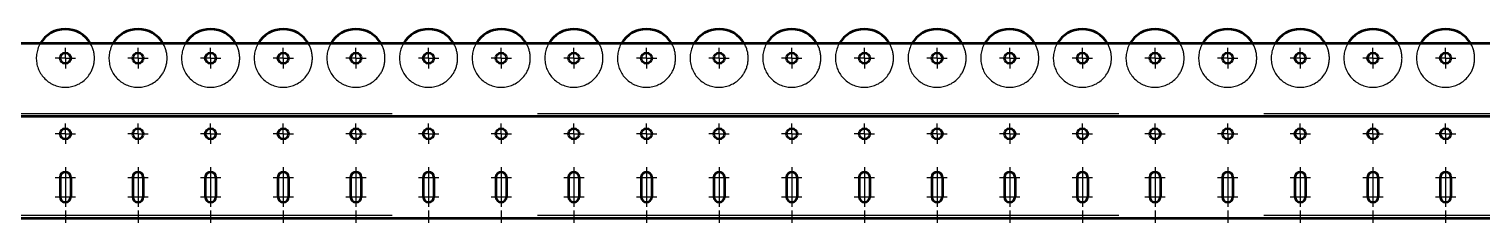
# Model space of a CAD drawing. Header units: millimetres. Extents: x 0 to 118800, y 79635 to 177025.
# Drawn here: x 37062 to 38562, y 159624 to 159824 of the extents above; entities that cross this region are included whole.
import ezdxf

# ---------------------------------------------------------------- set-up
doc = ezdxf.new("R2010")
doc.units = ezdxf.units.MM
doc.header["$LTSCALE"] = 200
for name, pattern in [('AM_DIN_F_W050', [6.25, 4.75, -1.5]), ('AM_DIN_G_W050', [13.75, 9.75, -1.5, 1, -1.5]), ('AM_DIN_G_W050x2', [6.875, 4.75, -0.875, 0.375, -0.875]), ('AM_ISO02W050x2', [3.75, 3, -0.75]), ('AM_ISO08W050x2', [9, 6, -0.75, 1.5, -0.75])]:
    doc.linetypes.add(name, pattern=pattern)
for name, color, linetype, lineweight in [('AM_0', 7, 'Continuous', 50), ('AM_3', 6, 'AM_DIN_F_W050', 25), ('AM_7', 4, 'AM_DIN_G_W050', 25)]:
    doc.layers.add(name, color=color, linetype=linetype, lineweight=lineweight)

# ---------------------------------------------------------------- blocks, each defined once
blk = doc.blocks.new('Rolle')
at = {"layer": 'AM_0'}
blk.add_arc((0, 0), 30, 30, 150, dxfattribs=at)
at = {"layer": 'AM_3'}
for start, end in [(150, 330), (330, 30)]:
    blk.add_arc((0, 0), 30, start, end, dxfattribs=at)
blk = doc.blocks.new('*U898')
at = {"layer": 'AM_0'}
for p, q in [((2507, 42), (2507, 22)), ((2518, 42), (2518, 22))]:
    blk.add_line(p, q, dxfattribs=at)
for centre, start, end in [((2512.5, 42), 0, 180), ((2512.5, 22), 180, 0)]:
    blk.add_arc(centre, 5.5, start, end, dxfattribs=at)
at = {"layer": 'AM_7', "linetype": 'AM_DIN_G_W050x2'}
for p, q in [((2512.5, 52.5), (2512.5, 11.5)), ((2502, 42), (2523, 42)), ((2502, 22), (2523, 22))]:
    blk.add_line(p, q, dxfattribs=at)
blk = doc.blocks.new('*U902')
at = {"layer": 'AM_0'}
for p, q in [((2882, 42), (2882, 22)), ((2893, 42), (2893, 22))]:
    blk.add_line(p, q, dxfattribs=at)
for centre, start, end in [((2887.5, 42), 0, 180), ((2887.5, 22), 180, 0)]:
    blk.add_arc(centre, 5.5, start, end, dxfattribs=at)
at = {"layer": 'AM_7', "linetype": 'AM_DIN_G_W050x2'}
for p, q in [((2887.5, 52.5), (2887.5, 11.5)), ((2877, 42), (2898, 42)), ((2877, 22), (2898, 22))]:
    blk.add_line(p, q, dxfattribs=at)
blk = doc.blocks.new('*U903')
at = {"layer": 'AM_0'}
for p, q in [((2732, 42), (2732, 22)), ((2743, 42), (2743, 22))]:
    blk.add_line(p, q, dxfattribs=at)
for centre, start, end in [((2737.5, 42), 0, 180), ((2737.5, 22), 180, 0)]:
    blk.add_arc(centre, 5.5, start, end, dxfattribs=at)
at = {"layer": 'AM_7', "linetype": 'AM_DIN_G_W050x2'}
for p, q in [((2737.5, 52.5), (2737.5, 11.5)), ((2727, 42), (2748, 42)), ((2727, 22), (2748, 22))]:
    blk.add_line(p, q, dxfattribs=at)
blk = doc.blocks.new('*U904')
at = {"layer": 'AM_0'}
for p, q in [((2807, 42), (2807, 22)), ((2818, 42), (2818, 22))]:
    blk.add_line(p, q, dxfattribs=at)
for centre, start, end in [((2812.5, 42), 0, 180), ((2812.5, 22), 180, 0)]:
    blk.add_arc(centre, 5.5, start, end, dxfattribs=at)
at = {"layer": 'AM_7', "linetype": 'AM_DIN_G_W050x2'}
for p, q in [((2812.5, 52.5), (2812.5, 11.5)), ((2802, 42), (2823, 42)), ((2802, 22), (2823, 22))]:
    blk.add_line(p, q, dxfattribs=at)
blk = doc.blocks.new('*U905')
at = {"layer": 'AM_0'}
for p, q in [((2657, 42), (2657, 22)), ((2668, 42), (2668, 22))]:
    blk.add_line(p, q, dxfattribs=at)
for centre, start, end in [((2662.5, 42), 0, 180), ((2662.5, 22), 180, 0)]:
    blk.add_arc(centre, 5.5, start, end, dxfattribs=at)
at = {"layer": 'AM_7', "linetype": 'AM_DIN_G_W050x2'}
for p, q in [((2662.5, 52.5), (2662.5, 11.5)), ((2652, 42), (2673, 42)), ((2652, 22), (2673, 22))]:
    blk.add_line(p, q, dxfattribs=at)
blk = doc.blocks.new('*U906')
at = {"layer": 'AM_0'}
for p, q in [((2582, 42), (2582, 22)), ((2593, 42), (2593, 22))]:
    blk.add_line(p, q, dxfattribs=at)
for centre, start, end in [((2587.5, 42), 0, 180), ((2587.5, 22), 180, 0)]:
    blk.add_arc(centre, 5.5, start, end, dxfattribs=at)
at = {"layer": 'AM_7', "linetype": 'AM_DIN_G_W050x2'}
for p, q in [((2587.5, 52.5), (2587.5, 11.5)), ((2577, 42), (2598, 42)), ((2577, 22), (2598, 22))]:
    blk.add_line(p, q, dxfattribs=at)
blk = doc.blocks.new('*U907')
at = {"layer": 'AM_0'}
for p, q in [((3107, 42), (3107, 22)), ((3118, 42), (3118, 22))]:
    blk.add_line(p, q, dxfattribs=at)
for centre, start, end in [((3112.5, 42), 0, 180), ((3112.5, 22), 180, 0)]:
    blk.add_arc(centre, 5.5, start, end, dxfattribs=at)
at = {"layer": 'AM_7', "linetype": 'AM_DIN_G_W050x2'}
for p, q in [((3112.5, 52.5), (3112.5, 11.5)), ((3102, 42), (3123, 42)), ((3102, 22), (3123, 22))]:
    blk.add_line(p, q, dxfattribs=at)
blk = doc.blocks.new('*U908')
at = {"layer": 'AM_0'}
for p, q in [((3032, 42), (3032, 22)), ((3043, 42), (3043, 22))]:
    blk.add_line(p, q, dxfattribs=at)
for centre, start, end in [((3037.5, 42), 0, 180), ((3037.5, 22), 180, 0)]:
    blk.add_arc(centre, 5.5, start, end, dxfattribs=at)
at = {"layer": 'AM_7', "linetype": 'AM_DIN_G_W050x2'}
for p, q in [((3037.5, 52.5), (3037.5, 11.5)), ((3027, 42), (3048, 42)), ((3027, 22), (3048, 22))]:
    blk.add_line(p, q, dxfattribs=at)
blk = doc.blocks.new('*U909')
at = {"layer": 'AM_0'}
for p, q in [((2957, 42), (2957, 22)), ((2968, 42), (2968, 22))]:
    blk.add_line(p, q, dxfattribs=at)
for centre, start, end in [((2962.5, 42), 0, 180), ((2962.5, 22), 180, 0)]:
    blk.add_arc(centre, 5.5, start, end, dxfattribs=at)
at = {"layer": 'AM_7', "linetype": 'AM_DIN_G_W050x2'}
for p, q in [((2962.5, 52.5), (2962.5, 11.5)), ((2952, 42), (2973, 42)), ((2952, 22), (2973, 22))]:
    blk.add_line(p, q, dxfattribs=at)
blk = doc.blocks.new('*U910')
at = {"layer": 'AM_0'}
for p, q in [((3182, 42), (3182, 22)), ((3193, 42), (3193, 22))]:
    blk.add_line(p, q, dxfattribs=at)
for centre, start, end in [((3187.5, 42), 0, 180), ((3187.5, 22), 180, 0)]:
    blk.add_arc(centre, 5.5, start, end, dxfattribs=at)
at = {"layer": 'AM_7', "linetype": 'AM_DIN_G_W050x2'}
for p, q in [((3187.5, 52.5), (3187.5, 11.5)), ((3177, 42), (3198, 42)), ((3177, 22), (3198, 22))]:
    blk.add_line(p, q, dxfattribs=at)
blk = doc.blocks.new('*U911')
at = {"layer": 'AM_0'}
for p, q in [((3557, 42), (3557, 22)), ((3568, 42), (3568, 22))]:
    blk.add_line(p, q, dxfattribs=at)
for centre, start, end in [((3562.5, 42), 0, 180), ((3562.5, 22), 180, 0)]:
    blk.add_arc(centre, 5.5, start, end, dxfattribs=at)
at = {"layer": 'AM_7', "linetype": 'AM_DIN_G_W050x2'}
for p, q in [((3562.5, 52.5), (3562.5, 11.5)), ((3552, 42), (3573, 42)), ((3552, 22), (3573, 22))]:
    blk.add_line(p, q, dxfattribs=at)
blk = doc.blocks.new('*U912')
at = {"layer": 'AM_0'}
for p, q in [((3482, 42), (3482, 22)), ((3493, 42), (3493, 22))]:
    blk.add_line(p, q, dxfattribs=at)
for centre, start, end in [((3487.5, 42), 0, 180), ((3487.5, 22), 180, 0)]:
    blk.add_arc(centre, 5.5, start, end, dxfattribs=at)
at = {"layer": 'AM_7', "linetype": 'AM_DIN_G_W050x2'}
for p, q in [((3487.5, 52.5), (3487.5, 11.5)), ((3477, 42), (3498, 42)), ((3477, 22), (3498, 22))]:
    blk.add_line(p, q, dxfattribs=at)
blk = doc.blocks.new('*U913')
at = {"layer": 'AM_0'}
for p, q in [((3332, 42), (3332, 22)), ((3343, 42), (3343, 22))]:
    blk.add_line(p, q, dxfattribs=at)
for centre, start, end in [((3337.5, 42), 0, 180), ((3337.5, 22), 180, 0)]:
    blk.add_arc(centre, 5.5, start, end, dxfattribs=at)
at = {"layer": 'AM_7', "linetype": 'AM_DIN_G_W050x2'}
for p, q in [((3337.5, 52.5), (3337.5, 11.5)), ((3327, 42), (3348, 42)), ((3327, 22), (3348, 22))]:
    blk.add_line(p, q, dxfattribs=at)
blk = doc.blocks.new('*U914')
at = {"layer": 'AM_0'}
for p, q in [((3257, 42), (3257, 22)), ((3268, 42), (3268, 22))]:
    blk.add_line(p, q, dxfattribs=at)
for centre, start, end in [((3262.5, 42), 0, 180), ((3262.5, 22), 180, 0)]:
    blk.add_arc(centre, 5.5, start, end, dxfattribs=at)
at = {"layer": 'AM_7', "linetype": 'AM_DIN_G_W050x2'}
for p, q in [((3262.5, 52.5), (3262.5, 11.5)), ((3252, 42), (3273, 42)), ((3252, 22), (3273, 22))]:
    blk.add_line(p, q, dxfattribs=at)
blk = doc.blocks.new('*U915')
at = {"layer": 'AM_0'}
for p, q in [((3407, 42), (3407, 22)), ((3418, 42), (3418, 22))]:
    blk.add_line(p, q, dxfattribs=at)
for centre, start, end in [((3412.5, 42), 0, 180), ((3412.5, 22), 180, 0)]:
    blk.add_arc(centre, 5.5, start, end, dxfattribs=at)
at = {"layer": 'AM_7', "linetype": 'AM_DIN_G_W050x2'}
for p, q in [((3412.5, 52.5), (3412.5, 11.5)), ((3402, 42), (3423, 42)), ((3402, 22), (3423, 22))]:
    blk.add_line(p, q, dxfattribs=at)
blk = doc.blocks.new('*U916')
at = {"layer": 'AM_0'}
for p, q in [((3782, 42), (3782, 22)), ((3793, 42), (3793, 22))]:
    blk.add_line(p, q, dxfattribs=at)
for centre, start, end in [((3787.5, 42), 0, 180), ((3787.5, 22), 180, 0)]:
    blk.add_arc(centre, 5.5, start, end, dxfattribs=at)
at = {"layer": 'AM_7', "linetype": 'AM_DIN_G_W050x2'}
for p, q in [((3787.5, 52.5), (3787.5, 11.5)), ((3777, 42), (3798, 42)), ((3777, 22), (3798, 22))]:
    blk.add_line(p, q, dxfattribs=at)
blk = doc.blocks.new('*U917')
at = {"layer": 'AM_0'}
for p, q in [((3857, 42), (3857, 22)), ((3868, 42), (3868, 22))]:
    blk.add_line(p, q, dxfattribs=at)
for centre, start, end in [((3862.5, 42), 0, 180), ((3862.5, 22), 180, 0)]:
    blk.add_arc(centre, 5.5, start, end, dxfattribs=at)
at = {"layer": 'AM_7', "linetype": 'AM_DIN_G_W050x2'}
for p, q in [((3862.5, 52.5), (3862.5, 11.5)), ((3852, 42), (3873, 42)), ((3852, 22), (3873, 22))]:
    blk.add_line(p, q, dxfattribs=at)
blk = doc.blocks.new('*U918')
at = {"layer": 'AM_0'}
for p, q in [((3707, 42), (3707, 22)), ((3718, 42), (3718, 22))]:
    blk.add_line(p, q, dxfattribs=at)
for centre, start, end in [((3712.5, 42), 0, 180), ((3712.5, 22), 180, 0)]:
    blk.add_arc(centre, 5.5, start, end, dxfattribs=at)
at = {"layer": 'AM_7', "linetype": 'AM_DIN_G_W050x2'}
for p, q in [((3712.5, 52.5), (3712.5, 11.5)), ((3702, 42), (3723, 42)), ((3702, 22), (3723, 22))]:
    blk.add_line(p, q, dxfattribs=at)
blk = doc.blocks.new('*U919')
at = {"layer": 'AM_0'}
for p, q in [((3632, 42), (3632, 22)), ((3643, 42), (3643, 22))]:
    blk.add_line(p, q, dxfattribs=at)
for centre, start, end in [((3637.5, 42), 0, 180), ((3637.5, 22), 180, 0)]:
    blk.add_arc(centre, 5.5, start, end, dxfattribs=at)
at = {"layer": 'AM_7', "linetype": 'AM_DIN_G_W050x2'}
for p, q in [((3637.5, 52.5), (3637.5, 11.5)), ((3627, 42), (3648, 42)), ((3627, 22), (3648, 22))]:
    blk.add_line(p, q, dxfattribs=at)
blk = doc.blocks.new('*U922')
at = {"layer": 'AM_0'}
for p, q in [((3932, 42), (3932, 22)), ((3943, 42), (3943, 22))]:
    blk.add_line(p, q, dxfattribs=at)
for centre, start, end in [((3937.5, 42), 0, 180), ((3937.5, 22), 180, 0)]:
    blk.add_arc(centre, 5.5, start, end, dxfattribs=at)
at = {"layer": 'AM_7', "linetype": 'AM_DIN_G_W050x2'}
for p, q in [((3937.5, 52.5), (3937.5, 11.5)), ((3927, 42), (3948, 42)), ((3927, 22), (3948, 22))]:
    blk.add_line(p, q, dxfattribs=at)
blk = doc.blocks.new('Rollenförderer Seitenteil 6000')
at = {"layer": 'AM_0'}
for p, q in [((6000, 180), (63.5, 180)), ((0, 105), (6000, 105)), ((0, 0), (6000, 0))]:
    blk.add_line(p, q, dxfattribs=at)
for centre in [(2512.5, 165), (2587.5, 165), (2662.5, 165), (2737.5, 165), (2812.5, 165), (2887.5, 165), (2962.5, 165), (3037.5, 165), (3112.5, 165), (3187.5, 165), (3262.5, 165), (3337.5, 165), (3412.5, 165), (3487.5, 165), (3562.5, 165), (3637.5, 165), (3712.5, 165), (3787.5, 165), (3862.5, 165), (3937.5, 165), (2512.5, 87), (2587.5, 87), (2662.5, 87), (2737.5, 87), (2812.5, 87), (2887.5, 87), (2962.5, 87), (3037.5, 87), (3112.5, 87), (3187.5, 87), (3262.5, 87), (3337.5, 87), (3412.5, 87), (3487.5, 87), (3562.5, 87), (3637.5, 87), (3712.5, 87), (3787.5, 87), (3862.5, 87), (3937.5, 87)]:
    blk.add_circle(centre, 5.5, dxfattribs=at)
at = {"layer": 'AM_3', "linetype": 'AM_ISO02W050x2'}
for p, q in [((0, 108), (6000, 108)), ((0, 3), (6000, 3))]:
    blk.add_line(p, q, dxfattribs=at)
at = {"layer": 'AM_7', "linetype": 'AM_ISO08W050x2'}
for p, q in [((2512.5, 165), (2502, 165)), ((2512.5, 165), (2512.5, 175.5)), ((2512.5, 165), (2523, 165)), ((2512.5, 165), (2512.5, 154.5)), ((2587.5, 165), (2577, 165)), ((2587.5, 165), (2587.5, 175.5)), ((2587.5, 165), (2598, 165)), ((2587.5, 165), (2587.5, 154.5)), ((2662.5, 165), (2652, 165)), ((2662.5, 165), (2662.5, 175.5)), ((2662.5, 165), (2673, 165)), ((2662.5, 165), (2662.5, 154.5)), ((2737.5, 165), (2727, 165)), ((2737.5, 165), (2737.5, 175.5)), ((2737.5, 165), (2748, 165)), ((2737.5, 165), (2737.5, 154.5)), ((2812.5, 165), (2802, 165)), ((2812.5, 165), (2812.5, 175.5)), ((2812.5, 165), (2823, 165)), ((2812.5, 165), (2812.5, 154.5)), ((2887.5, 165), (2877, 165)), ((2887.5, 165), (2887.5, 175.5)), ((2887.5, 165), (2898, 165)), ((2887.5, 165), (2887.5, 154.5)), ((2962.5, 165), (2952, 165)), ((2962.5, 165), (2962.5, 175.5)), ((2962.5, 165), (2973, 165)), ((2962.5, 165), (2962.5, 154.5)), ((3037.5, 165), (3027, 165)), ((3037.5, 165), (3037.5, 175.5)), ((3037.5, 165), (3048, 165)), ((3037.5, 165), (3037.5, 154.5)), ((3112.5, 165), (3102, 165)), ((3112.5, 165), (3112.5, 175.5)), ((3112.5, 165), (3123, 165)), ((3112.5, 165), (3112.5, 154.5)), ((3187.5, 165), (3177, 165)), ((3187.5, 165), (3187.5, 175.5)), ((3187.5, 165), (3187.5, 154.5)), ((3187.5, 165), (3198, 165)), ((3262.5, 165), (3252, 165)), ((3262.5, 165), (3262.5, 175.5)), ((3262.5, 165), (3273, 165)), ((3262.5, 165), (3262.5, 154.5)), ((3337.5, 165), (3327, 165)), ((3337.5, 165), (3337.5, 175.5)), ((3337.5, 165), (3348, 165)), ((3337.5, 165), (3337.5, 154.5)), ((3412.5, 165), (3402, 165)), ((3412.5, 165), (3412.5, 175.5)), ((3412.5, 165), (3412.5, 154.5)), ((3412.5, 165), (3423, 165)), ((3487.5, 165), (3477, 165)), ((3487.5, 165), (3487.5, 175.5)), ((3487.5, 165), (3498, 165)), ((3487.5, 165), (3487.5, 154.5)), ((3562.5, 165), (3552, 165)), ((3562.5, 165), (3562.5, 175.5)), ((3562.5, 165), (3573, 165)), ((3562.5, 165), (3562.5, 154.5)), ((3637.5, 165), (3627, 165)), ((3637.5, 165), (3637.5, 175.5)), ((3637.5, 165), (3648, 165)), ((3637.5, 165), (3637.5, 154.5)), ((3712.5, 165), (3702, 165)), ((3712.5, 165), (3712.5, 175.5)), ((3712.5, 165), (3723, 165)), ((3712.5, 165), (3712.5, 154.5)), ((3787.5, 165), (3777, 165)), ((3787.5, 165), (3787.5, 175.5)), ((3787.5, 165), (3798, 165)), ((3787.5, 165), (3787.5, 154.5)), ((3862.5, 165), (3852, 165)), ((3862.5, 165), (3862.5, 175.5)), ((3862.5, 165), (3873, 165)), ((3862.5, 165), (3862.5, 154.5)), ((3937.5, 165), (3927, 165)), ((3937.5, 165), (3937.5, 175.5)), ((3937.5, 165), (3948, 165)), ((3937.5, 165), (3937.5, 154.5)), ((2512.5, 87), (2512.5, 97.5)), ((2587.5, 87), (2587.5, 97.5)), ((2662.5, 87), (2662.5, 97.5)), ((2737.5, 87), (2737.5, 97.5)), ((2812.5, 87), (2812.5, 97.5)), ((2887.5, 87), (2887.5, 97.5)), ((2962.5, 87), (2962.5, 97.5)), ((3037.5, 87), (3037.5, 97.5)), ((3112.5, 87), (3112.5, 97.5)), ((3187.5, 87), (3187.5, 97.5)), ((3262.5, 87), (3262.5, 97.5)), ((3337.5, 87), (3337.5, 97.5)), ((3412.5, 87), (3412.5, 97.5)), ((3487.5, 87), (3487.5, 97.5)), ((3562.5, 87), (3562.5, 97.5)), ((3637.5, 87), (3637.5, 97.5)), ((3712.5, 87), (3712.5, 97.5)), ((3787.5, 87), (3787.5, 97.5)), ((3862.5, 87), (3862.5, 97.5)), ((3937.5, 87), (3937.5, 97.5)), ((2512.5, 87), (2502, 87)), ((2512.5, 87), (2523, 87)), ((2512.5, 87), (2512.5, 76.5)), ((2587.5, 87), (2577, 87)), ((2587.5, 87), (2598, 87)), ((2587.5, 87), (2587.5, 76.5)), ((2662.5, 87), (2652, 87)), ((2662.5, 87), (2673, 87)), ((2662.5, 87), (2662.5, 76.5)), ((2737.5, 87), (2727, 87)), ((2737.5, 87), (2737.5, 76.5)), ((2737.5, 87), (2748, 87)), ((2812.5, 87), (2802, 87)), ((2812.5, 87), (2812.5, 76.5)), ((2812.5, 87), (2823, 87)), ((2887.5, 87), (2877, 87)), ((2887.5, 87), (2887.5, 76.5)), ((2887.5, 87), (2898, 87)), ((2962.5, 87), (2952, 87)), ((2962.5, 87), (2962.5, 76.5)), ((2962.5, 87), (2973, 87)), ((3037.5, 87), (3027, 87)), ((3037.5, 87), (3037.5, 76.5)), ((3037.5, 87), (3048, 87)), ((3112.5, 87), (3102, 87)), ((3112.5, 87), (3123, 87)), ((3112.5, 87), (3112.5, 76.5)), ((3187.5, 87), (3177, 87)), ((3187.5, 87), (3187.5, 76.5)), ((3187.5, 87), (3198, 87)), ((3262.5, 87), (3252, 87)), ((3262.5, 87), (3262.5, 76.5)), ((3262.5, 87), (3273, 87)), ((3337.5, 87), (3327, 87)), ((3337.5, 87), (3337.5, 76.5)), ((3337.5, 87), (3348, 87)), ((3412.5, 87), (3402, 87)), ((3412.5, 87), (3412.5, 76.5)), ((3412.5, 87), (3423, 87)), ((3487.5, 87), (3477, 87)), ((3487.5, 87), (3487.5, 76.5)), ((3487.5, 87), (3498, 87)), ((3562.5, 87), (3552, 87)), ((3562.5, 87), (3573, 87)), ((3562.5, 87), (3562.5, 76.5)), ((3637.5, 87), (3627, 87)), ((3637.5, 87), (3637.5, 76.5)), ((3637.5, 87), (3648, 87)), ((3712.5, 87), (3702, 87)), ((3712.5, 87), (3712.5, 76.5)), ((3712.5, 87), (3723, 87)), ((3787.5, 87), (3777, 87)), ((3787.5, 87), (3787.5, 76.5)), ((3787.5, 87), (3798, 87)), ((3862.5, 87), (3852, 87)), ((3862.5, 87), (3862.5, 76.5)), ((3862.5, 87), (3873, 87)), ((3937.5, 87), (3927, 87)), ((3937.5, 87), (3948, 87)), ((3937.5, 87), (3937.5, 76.5)), ((2512.5, 8), (2512.5, -5)), ((2587.5, 8), (2587.5, -5)), ((2662.5, 8), (2662.5, -5)), ((2737.5, 8), (2737.5, -5)), ((2812.5, 8), (2812.5, -5)), ((2887.5, 8), (2887.5, -5)), ((2962.5, 8), (2962.5, -5)), ((3037.5, 8), (3037.5, -5)), ((3112.5, 8), (3112.5, -5)), ((3187.5, 8), (3187.5, -5)), ((3262.5, 8), (3262.5, -5)), ((3337.5, 8), (3337.5, -5)), ((3412.5, 8), (3412.5, -5)), ((3487.5, 8), (3487.5, -5)), ((3562.5, 8), (3562.5, -5)), ((3637.5, 8), (3637.5, -5)), ((3712.5, 8), (3712.5, -5)), ((3787.5, 8), (3787.5, -5)), ((3862.5, 8), (3862.5, -5)), ((3937.5, 8), (3937.5, -5))]:
    blk.add_line(p, q, dxfattribs=at)
at = {"layer": 'AM_0'}
for name, p in [('Rolle', (2512.5, 165)), ('Rolle', (2587.5, 165)), ('Rolle', (2662.5, 165)), ('Rolle', (2737.5, 165)), ('Rolle', (2812.5, 165)), ('Rolle', (2887.5, 165)), ('Rolle', (2962.5, 165)), ('Rolle', (3037.5, 165)), ('Rolle', (3112.5, 165)), ('Rolle', (3187.5, 165)), ('Rolle', (3262.5, 165)), ('Rolle', (3337.5, 165)), ('Rolle', (3412.5, 165)), ('Rolle', (3487.5, 165)), ('Rolle', (3562.5, 165)), ('Rolle', (3637.5, 165)), ('Rolle', (3712.5, 165)), ('Rolle', (3787.5, 165)), ('Rolle', (3862.5, 165)), ('Rolle', (3937.5, 165)), ('*U898', (0, 0)), ('*U906', (0, 0)), ('*U905', (0, 0)), ('*U903', (0, 0)), ('*U904', (0, 0)), ('*U902', (0, 0)), ('*U909', (0, 0)), ('*U908', (0, 0)), ('*U907', (0, 0)), ('*U910', (0, 0)), ('*U914', (0, 0)), ('*U913', (0, 0)), ('*U915', (0, 0)), ('*U912', (0, 0)), ('*U911', (0, 0)), ('*U919', (0, 0)), ('*U918', (0, 0)), ('*U916', (0, 0)), ('*U917', (0, 0)), ('*U922', (0, 0))]:
    blk.add_blockref(name, p, dxfattribs=at)

msp = doc.modelspace()

# ---------------------------------------------------------------- block references
at = {"layer": 'AM_0'}
msp.add_blockref('Rollenförderer Seitenteil 6000', (34587, 159629.4), dxfattribs=at)

doc.saveas('drawing.dxf')
